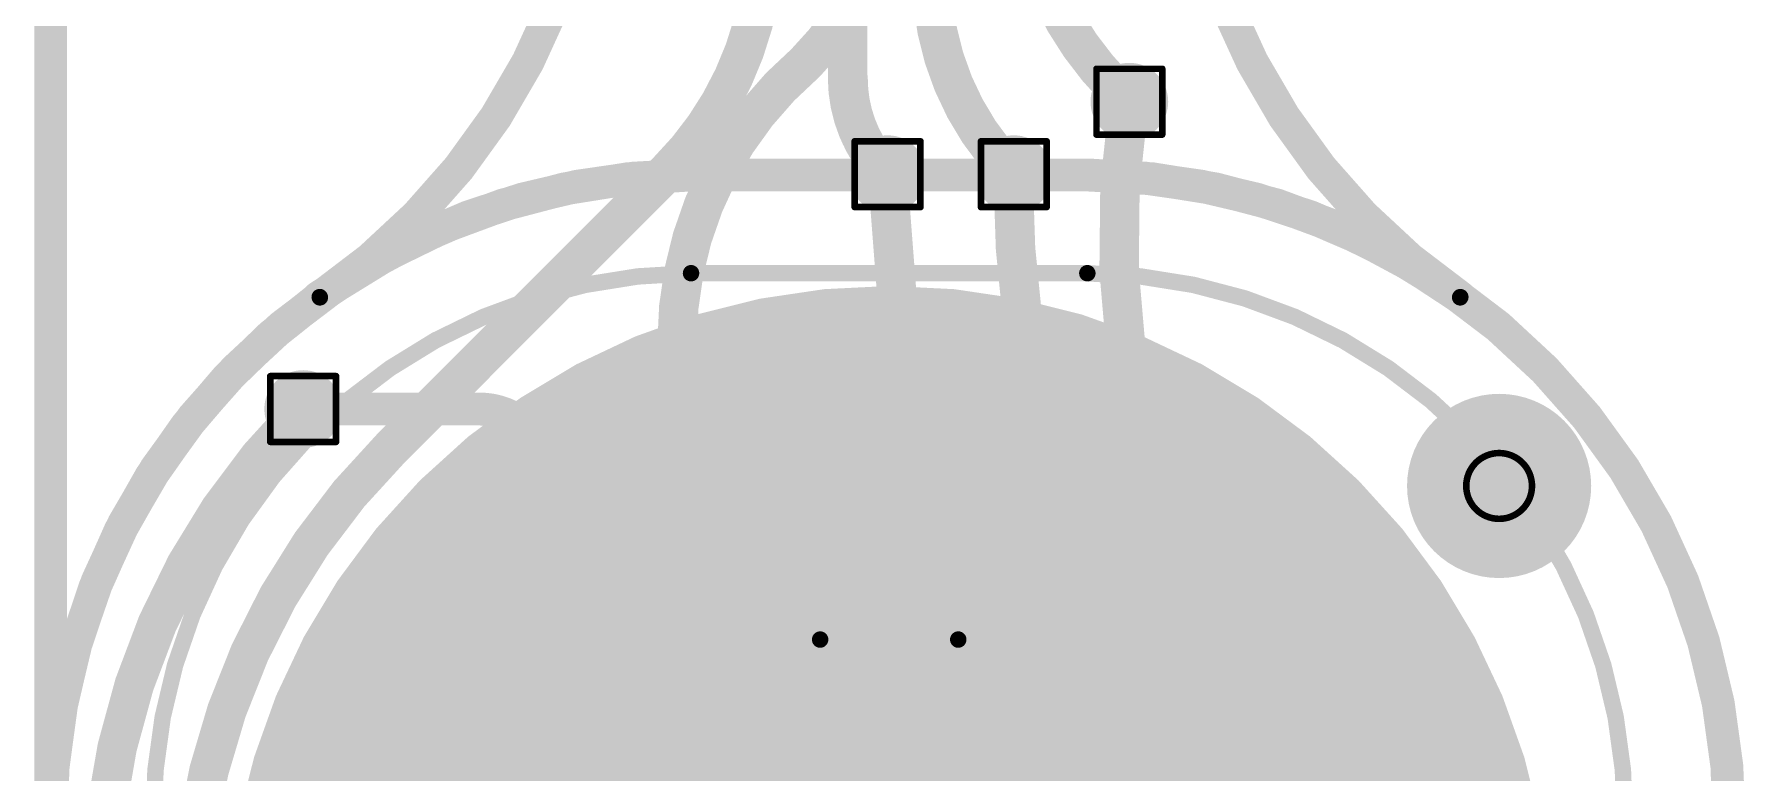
# Model space of a CAD drawing. Header units: inches. Extents: x 3 to 457, y -41 to 239.
# Drawn here: x 11.67 to 24.9, y 24.61 to 30.32 of the extents above; entities that cross this region are included whole.
import ezdxf

# ---------------------------------------------------------------- set-up
doc = ezdxf.new("R2010")
doc.units = ezdxf.units.IN
for name, color, linetype in [('Board Outline', 216, 'Continuous'), ('Bottom Layer', 5, 'Continuous'), ('Bottom Overlay', 54, 'Continuous'), ('Bottom Paste', 16, 'Continuous'), ('Bottom Solder', 6, 'Continuous'), ('Dimension', 6, 'Continuous'), ('Drill Drawing', 1, 'Continuous'), ('Fabrication', 76, 'Continuous'), ('Pad Holes', 156, 'Continuous'), ('Top Layer', 1, 'Continuous'), ('Top Overlay', 2, 'Continuous'), ('Top Paste', 8, 'Continuous'), ('Top Solder', 216, 'Continuous'), ('Via Holes', 16, 'Continuous')]:
    doc.layers.add(name, color=color, linetype=linetype)

# ---------------------------------------------------------------- blocks, each defined once
blk = doc.blocks.new('R___0603_28')
at = {"layer": 'Top Layer'}
for points in [[(-0.3809999999999999, 0.4445), (-0.3809999999999999, -0.4445), (-1.143, -0.4445), (-1.143, 0.4445)], [(1.143, 0.4445), (1.143, -0.4445), (0.3809999999999999, -0.4445), (0.3809999999999999, 0.4445)]]:
    blk.add_hatch(color=1, dxfattribs=at).paths.add_polyline_path(points)
at = {"layer": 'Top Paste'}
for points in [[(-0.3809999999999999, 0.4445), (-0.3809999999999999, -0.4445), (-1.143, -0.4445), (-1.143, 0.4445)], [(1.143, 0.4445), (1.143, -0.4445), (0.3809999999999999, -0.4445), (0.3809999999999999, 0.4445)]]:
    blk.add_hatch(color=8, dxfattribs=at).paths.add_polyline_path(points)
at = {"layer": 'Top Solder'}
for points in [[(-0.2794, 0.5460999999999999), (-0.2794, -0.5460999999999999), (-1.2446, -0.5460999999999999), (-1.2446, 0.5460999999999999)], [(1.2446, 0.5460999999999999), (1.2446, -0.5460999999999999), (0.2794, -0.5460999999999999), (0.2794, 0.5460999999999999)]]:
    blk.add_hatch(color=216, dxfattribs=at).paths.add_polyline_path(points)
at = {"layer": 'Top Overlay', "const_width": 0.127}
for points in [[(-1.2192, 0.5334), (1.2192, 0.5334)], [(-1.2192, 0.5334), (-1.2192, -0.5334)], [(1.2192, 0.5334), (1.2192, -0.5334)], [(-1.2192, -0.5334), (1.2192, -0.5334)]]:
    blk.add_lwpolyline(points, dxfattribs=at)
at = {"layer": 'Top Overlay', "const_width": 0.0635}
for points in [[(-1.25095, 0.5334, 1), (-1.18745, 0.5334, 1)], [(-1.25095, 0.5334, 1), (-1.18745, 0.5334, 1)], [(1.18745, 0.5334, 1), (1.25095, 0.5334, 1)], [(1.18745, 0.5334, 1), (1.25095, 0.5334, 1)], [(-1.25095, -0.5334, 1), (-1.18745, -0.5334, 1)], [(-1.25095, -0.5334, 1), (-1.18745, -0.5334, 1)], [(1.18745, -0.5334, 1), (1.25095, -0.5334, 1)], [(1.18745, -0.5334, 1), (1.25095, -0.5334, 1)]]:
    blk.add_lwpolyline(points, format="xyb", close=True, dxfattribs=at)
blk = doc.blocks.new('SEMG_PAD_B_56')
at = {"layer": 'Bottom Layer'}
h = blk.add_hatch(color=5, dxfattribs=at)
edge = h.paths.add_edge_path()
edge.add_arc((2.794e-05, -9.98718602), 5.00000016, 0, 360)
at = {"layer": 'Bottom Paste'}
h = blk.add_hatch(color=16, dxfattribs=at)
edge = h.paths.add_edge_path()
edge.add_arc((2.794e-05, -9.98718602), 5.00000016, 0, 360)
at = {"layer": 'Bottom Solder'}
h = blk.add_hatch(color=6, dxfattribs=at)
edge = h.paths.add_edge_path()
edge.add_arc((2.794e-05, -9.98718602), 5.10160016, 0, 360)
at = {"layer": 'Bottom Overlay', "const_width": 0.127}
for points in [[(-1.53065988, -15.21263658, -0.4142135623730932), (-5.68320682, -10.9657134)], [(5.683262699999999, -10.9657134, -0.4142135623730934), (1.53071576, -15.21263658)]]:
    blk.add_lwpolyline(points, format="xyb", dxfattribs=at)
blk.add_lwpolyline([(1.53071576, -15.21263658), (-1.53065988, -15.21263658)], dxfattribs=at)
at = {"layer": 'Bottom Overlay', "const_width": 0.0635}
for points in [[(-1.56240988, -15.21263658, 1), (-1.49890988, -15.21263658, 1)], [(-1.56240988, -15.21263658, 1), (-1.49890988, -15.21263658, 1)], [(1.49896576, -15.21263658, 1), (1.56246576, -15.21263658, 1)], [(1.49896576, -15.21263658, 1), (1.56246576, -15.21263658, 1)]]:
    blk.add_lwpolyline(points, format="xyb", close=True, dxfattribs=at)

msp = doc.modelspace()

# ---------------------------------------------------------------- hatches: boundary and pattern name
at = {"layer": 'Bottom Layer'}
h = msp.add_hatch(color=5, dxfattribs=at)
edge = h.paths.add_edge_path()
edge.add_arc((20.133437, 29.79420762), 0.2999994, 0, 360)
h = msp.add_hatch(color=5, dxfattribs=at)
edge = h.paths.add_edge_path()
edge.add_arc((18.2655083, 29.2347777), 0.2999994, 0, 360)
h = msp.add_hatch(color=5, dxfattribs=at)
edge = h.paths.add_edge_path()
edge.add_arc((19.24096228, 29.2347777), 0.2999994, 0, 360)
h = msp.add_hatch(color=5, dxfattribs=at)
edge = h.paths.add_edge_path()
edge.add_arc((13.75155492, 27.42186794), 0.2999994, 0, 360)
at = {"layer": 'Bottom Solder'}
h = msp.add_hatch(color=6, dxfattribs=at)
edge = h.paths.add_edge_path()
edge.add_arc((22.98972796, 26.82788132), 0.1016, 0, 360)
at = {"layer": 'Pad Holes'}
h = msp.add_hatch(color=7, dxfattribs=at)
edge = h.paths.add_edge_path()
edge.add_arc((22.98972796, 26.82788132), 0.499999, 0, 360)
at = {"layer": 'Top Layer'}
h = msp.add_hatch(color=1, dxfattribs=at)
edge = h.paths.add_edge_path()
edge.add_arc((20.133437, 29.79420762), 0.2999994, 0, 360)
h = msp.add_hatch(color=1, dxfattribs=at)
edge = h.paths.add_edge_path()
edge.add_arc((18.2655083, 29.2347777), 0.2999994, 0, 360)
h = msp.add_hatch(color=1, dxfattribs=at)
edge = h.paths.add_edge_path()
edge.add_arc((19.24096228, 29.2347777), 0.2999994, 0, 360)
h = msp.add_hatch(color=1, dxfattribs=at)
edge = h.paths.add_edge_path()
edge.add_arc((13.75155492, 27.42186794), 0.2999994, 0, 360)
at = {"layer": 'Top Solder'}
h = msp.add_hatch(color=216, dxfattribs=at)
edge = h.paths.add_edge_path()
edge.add_arc((22.98972796, 26.82788132), 0.1016, 0, 360)
at = {"layer": 'Via Holes'}
h = msp.add_hatch(color=7, dxfattribs=at)
edge = h.paths.add_edge_path()
edge.add_arc((20.133437, 29.79420762), 0.1499997, 0, 360)
h = msp.add_hatch(color=7, dxfattribs=at)
edge = h.paths.add_edge_path()
edge.add_arc((18.2655083, 29.2347777), 0.1499997, 0, 360)
h = msp.add_hatch(color=7, dxfattribs=at)
edge = h.paths.add_edge_path()
edge.add_arc((19.24096228, 29.2347777), 0.1499997, 0, 360)
h = msp.add_hatch(color=7, dxfattribs=at)
edge = h.paths.add_edge_path()
edge.add_arc((13.75155492, 27.42186794), 0.1499997, 0, 360)

# ---------------------------------------------------------------- linework, layer by layer
at = {"layer": 'Board Outline', "const_width": 0.127}
for points in [[(16.0492948, 32.46091044, -0.2500687460615742), (13.880719, 28.28376106)], [(22.68849158, 28.28374836, -0.2500687460615744), (20.51991578, 32.46089774)], [(11.80151818, 24.17255262, -0.2441754300213252), (13.8792458, 28.28580576)], [(22.68996478, 28.28579306, -0.2441754300213249), (24.7676924, 24.17253992)]]:
    msp.add_lwpolyline(points, format="xyb", dxfattribs=at)
at = {"layer": 'Board Outline', "const_width": 0.0635}
for points in [[(13.8474958, 28.28580576, 1), (13.9109958, 28.28580576, 1)], [(13.848969, 28.28376106, 1), (13.912469, 28.28376106, 1)], [(22.65674158, 28.28374836, 1), (22.72024158, 28.28374836, 1)], [(22.65821478, 28.28579306, 1), (22.72171478, 28.28579306, 1)]]:
    msp.add_lwpolyline(points, format="xyb", close=True, dxfattribs=at)
at = {"layer": 'Bottom Layer', "const_width": 0.3048}
for points in [[(17.95677384, 29.980128), (17.95677384, 60.09352217999999)], [(20.03914458, 29.88850004), (20.133437, 29.79420762)], [(14.43260512, 27.12245782), (16.56957062, 29.25942332)]]:
    msp.add_lwpolyline(points, dxfattribs=at)
for points in [[(20.03914458, 29.88850004, -0.198912367379658), (19.29519636, 31.68455182)], [(17.31351884, 31.0554751, -0.198912367379658), (16.56957062, 29.25942332)], [(19.24096228, 29.2347777, -0.198912367379658), (18.60677508, 30.76584144)], [(19.24096228, 29.2347777, -0.198912367379658), (18.61071462, 30.75632914)], [(18.2655083, 29.2347777, -0.198912367379658), (17.95677384, 29.980128)], [(18.2655083, 29.2347777, -0.198912367379658), (17.9607083, 29.97063094)], [(12.22803498, 24.31292826, -0.16654737927906), (13.75155492, 27.42186794)], [(12.86913352, 23.19424622, -0.2063182468642115), (14.43260512, 27.12245782)]]:
    msp.add_lwpolyline(points, format="xyb", dxfattribs=at)
at = {"layer": 'Bottom Layer', "const_width": 0.1524}
for points in [[(17.88057384, 29.980128, 1), (18.03297384, 29.980128, 1)], [(17.88057384, 29.980128, 1), (18.03297384, 29.980128, 1)], [(17.8845083, 29.97063094, 1), (18.0369083, 29.97063094, 1)], [(19.96294458, 29.88850004, 1), (20.11534458, 29.88850004, 1)], [(19.96294458, 29.88850004, 1), (20.11534458, 29.88850004, 1)], [(20.057237, 29.79420762, 1), (20.209637, 29.79420762, 1)], [(16.49337062, 29.25942332, 1), (16.64577062, 29.25942332, 1)], [(16.49337062, 29.25942332, 1), (16.64577062, 29.25942332, 1)], [(18.1893083, 29.2347777, 1), (18.3417083, 29.2347777, 1)], [(18.1893083, 29.2347777, 1), (18.3417083, 29.2347777, 1)], [(19.16476228, 29.2347777, 1), (19.31716228, 29.2347777, 1)], [(19.16476228, 29.2347777, 1), (19.31716228, 29.2347777, 1)], [(13.67535492, 27.42186794, 1), (13.82775492, 27.42186794, 1)], [(14.35640512, 27.12245782, 1), (14.50880512, 27.12245782, 1)], [(14.35640512, 27.12245782, 1), (14.50880512, 27.12245782, 1)]]:
    msp.add_lwpolyline(points, format="xyb", close=True, dxfattribs=at)
at = {"layer": 'Dimension', "const_width": 0.254}
msp.add_lwpolyline([(11.80135816, 2.63439656), (11.80135816, 192.4558)], dxfattribs=at)
at = {"layer": 'Drill Drawing', "const_width": 0.0508}
for points in [[(19.879437, 30.04820762), (20.387437, 30.04820762)], [(19.879437, 29.54020762), (19.879437, 30.04820762)], [(20.387437, 29.54020762), (20.387437, 30.04820762)], [(18.0115083, 29.4887777), (18.5195083, 29.4887777)], [(18.0115083, 28.9807777), (18.0115083, 29.4887777)], [(18.5195083, 28.9807777), (18.5195083, 29.4887777)], [(18.98696228, 29.4887777), (19.49496228, 29.4887777)], [(18.98696228, 28.9807777), (18.98696228, 29.4887777)], [(19.49496228, 28.9807777), (19.49496228, 29.4887777)], [(19.879437, 29.54020762), (20.387437, 29.54020762)], [(18.0115083, 28.9807777), (18.5195083, 28.9807777)], [(18.98696228, 28.9807777), (19.49496228, 28.9807777)], [(13.49755492, 27.67586794), (14.00555492, 27.67586794)], [(13.49755492, 27.16786794), (13.49755492, 27.67586794)], [(14.00555492, 27.16786794), (14.00555492, 27.67586794)], [(13.49755492, 27.16786794), (14.00555492, 27.16786794)]]:
    msp.add_lwpolyline(points, dxfattribs=at)
at = {"layer": 'Drill Drawing'}
for points, const_width in [([(19.866737, 30.04820762, 1), (19.892137, 30.04820762, 1)], 0.0254), ([(19.866737, 30.04820762, 1), (19.892137, 30.04820762, 1)], 0.0254), ([(20.374737, 30.04820762, 1), (20.400137, 30.04820762, 1)], 0.0254), ([(20.374737, 30.04820762, 1), (20.400137, 30.04820762, 1)], 0.0254), ([(17.9988083, 29.4887777, 1), (18.0242083, 29.4887777, 1)], 0.0254), ([(17.9988083, 29.4887777, 1), (18.0242083, 29.4887777, 1)], 0.0254), ([(18.5068083, 29.4887777, 1), (18.5322083, 29.4887777, 1)], 0.0254), ([(18.5068083, 29.4887777, 1), (18.5322083, 29.4887777, 1)], 0.0254), ([(18.97426228, 29.4887777, 1), (18.99966228, 29.4887777, 1)], 0.0254), ([(18.97426228, 29.4887777, 1), (18.99966228, 29.4887777, 1)], 0.0254), ([(19.48226228, 29.4887777, 1), (19.50766228, 29.4887777, 1)], 0.0254), ([(19.48226228, 29.4887777, 1), (19.50766228, 29.4887777, 1)], 0.0254), ([(19.866737, 29.54020762, 1), (19.892137, 29.54020762, 1)], 0.0254), ([(19.866737, 29.54020762, 1), (19.892137, 29.54020762, 1)], 0.0254), ([(20.374737, 29.54020762, 1), (20.400137, 29.54020762, 1)], 0.0254), ([(20.374737, 29.54020762, 1), (20.400137, 29.54020762, 1)], 0.0254), ([(17.9988083, 28.9807777, 1), (18.0242083, 28.9807777, 1)], 0.0254), ([(17.9988083, 28.9807777, 1), (18.0242083, 28.9807777, 1)], 0.0254), ([(18.5068083, 28.9807777, 1), (18.5322083, 28.9807777, 1)], 0.0254), ([(18.5068083, 28.9807777, 1), (18.5322083, 28.9807777, 1)], 0.0254), ([(18.97426228, 28.9807777, 1), (18.99966228, 28.9807777, 1)], 0.0254), ([(18.97426228, 28.9807777, 1), (18.99966228, 28.9807777, 1)], 0.0254), ([(19.48226228, 28.9807777, 1), (19.50766228, 28.9807777, 1)], 0.0254), ([(19.48226228, 28.9807777, 1), (19.50766228, 28.9807777, 1)], 0.0254), ([(13.48485492, 27.67586794, 1), (13.51025492, 27.67586794, 1)], 0.0254), ([(13.48485492, 27.67586794, 1), (13.51025492, 27.67586794, 1)], 0.0254), ([(13.99285492, 27.67586794, 1), (14.01825492, 27.67586794, 1)], 0.0254), ([(13.99285492, 27.67586794, 1), (14.01825492, 27.67586794, 1)], 0.0254), ([(13.48485492, 27.16786794, 1), (13.51025492, 27.16786794, 1)], 0.0254), ([(13.48485492, 27.16786794, 1), (13.51025492, 27.16786794, 1)], 0.0254), ([(13.99285492, 27.16786794, 1), (14.01825492, 27.16786794, 1)], 0.0254), ([(13.99285492, 27.16786794, 1), (14.01825492, 27.16786794, 1)], 0.0254), ([(23.24372796, 26.82788132, 1), (22.73572796, 26.82788132, 1)], 0.0508), ([(22.72302796, 26.82788132, 1), (22.74842796, 26.82788132, 1)], 0.0254), ([(23.23102796, 26.82788132, 1), (23.25642796, 26.82788132, 1)], 0.0254)]:
    msp.add_lwpolyline(points, format="xyb", close=True, dxfattribs=dict(at, const_width=const_width))
at = {"layer": 'Fabrication', "const_width": 0.254}
for points in [[(16.0492948, 32.46091044, -0.2500687460615742), (13.880719, 28.28376106)], [(22.68849158, 28.28374836, -0.2500687460615744), (20.51991578, 32.46089774)], [(11.8013226, 24.17248404, -0.414213562373093), (16.74483062, 29.22834642)], [(13.87185694, 28.28374836, -0.1546127337349249), (16.74046944, 29.22811528)], [(19.81987908, 29.22811528, -0.1546127337349248), (22.68849158, 28.28374836)], [(19.82418438, 29.22834642, -0.414213562373093), (24.7676924, 24.17248404)], [(11.80151818, 24.17255262, -0.2441754300213252), (13.8792458, 28.28580576)]]:
    msp.add_lwpolyline(points, format="xyb", dxfattribs=at)
for points in [[(16.74046944, 29.22811528), (19.8198232, 29.22811528)], [(16.74483062, 29.22834642), (19.82418438, 29.22834642)]]:
    msp.add_lwpolyline(points, dxfattribs=at)
at = {"layer": 'Fabrication'}
for points, const_width in [([(16.67696944, 29.22811528, 1), (16.80396944, 29.22811528, 1)], 0.127), ([(16.67696944, 29.22811528, 1), (16.80396944, 29.22811528, 1)], 0.127), ([(16.68133062, 29.22834642, 1), (16.80833062, 29.22834642, 1)], 0.127), ([(16.68133062, 29.22834642, 1), (16.80833062, 29.22834642, 1)], 0.127), ([(19.7563232, 29.22811528, 1), (19.8833232, 29.22811528, 1)], 0.127), ([(19.75637908, 29.22811528, 1), (19.88337908, 29.22811528, 1)], 0.127), ([(19.76068438, 29.22834642, 1), (19.88768438, 29.22834642, 1)], 0.127), ([(19.76068438, 29.22834642, 1), (19.88768438, 29.22834642, 1)], 0.127), ([(23.27827958, 23.2447084, 1), (13.27827926, 23.2447084, 1)], 0.254), ([(13.80835694, 28.28374836, 1), (13.93535694, 28.28374836, 1)], 0.127), ([(13.8157458, 28.28580576, 1), (13.9427458, 28.28580576, 1)], 0.127), ([(13.817219, 28.28376106, 1), (13.944219, 28.28376106, 1)], 0.127), ([(22.62499158, 28.28374836, 1), (22.75199158, 28.28374836, 1)], 0.127), ([(22.62499158, 28.28374836, 1), (22.75199158, 28.28374836, 1)], 0.127), ([(23.57395844, 26.82788132, 1), (22.40549748, 26.82788132, 1)], 0.254), ([(22.34199748, 26.82788132, 1), (22.46899748, 26.82788132, 1)], 0.127), ([(23.51045844, 26.82788132, 1), (23.63745844, 26.82788132, 1)], 0.127)]:
    msp.add_lwpolyline(points, format="xyb", close=True, dxfattribs=dict(at, const_width=const_width))
at = {"layer": 'Top Layer'}
for points, const_width in [([(18.27657254, 31.64955824, -0.1989061722118233), (17.63250728, 30.09459817999999)], 0.3048), ([(16.64002006, 27.9372822, -0.2189924471011566), (17.63247172, 30.09456008)], 0.3048), ([(20.94586362, 25.37783342, -0.170217538407108), (20.1303382, 29.79468768)], 0.3048), ([(19.40286442, 27.53894416, -0.049426107482027), (19.23561304, 29.22674876)], 0.3048), ([(19.2112392, 25.57521428, -0.1226859817059774), (18.3474741, 28.17192232)], 0.3048), ([(20.06366828, 25.65056338, -0.0671718290911977), (19.40287204, 27.5389467)], 0.3048), ([(15.11437668, 27.42186794, -0.4142135623730951), (15.637637, 26.89860762)], 0.254), ([(17.28534262, 25.18480866, -0.4142135623730951), (16.6400226, 25.83012867999999)], 0.3048), ([(20.95508636, 25.36176792, -0.0006822685684778), (20.94586362, 25.37783342)], 0.3048), ([(18.30855876, 24.95979514, -0.198912367379658), (18.2655083, 25.0637294)], 0.3048)]:
    msp.add_lwpolyline(points, format="xyb", dxfattribs=dict(at, const_width=const_width))
for points, const_width in [([(17.55627172, 30.09456008, 1), (17.70867172, 30.09456008, 1)], 0.1524), ([(17.55630728, 30.09459817999999, 1), (17.70870728, 30.09459817999999, 1)], 0.1524), ([(20.0541382, 29.79468768, 1), (20.2065382, 29.79468768, 1)], 0.1524), ([(18.1893083, 29.2347777, 1), (18.3417083, 29.2347777, 1)], 0.1524), ([(19.15941304, 29.22675638, 1), (19.31181304, 29.22675638, 1)], 0.1524), ([(19.15941304, 29.22674876, 1), (19.31181304, 29.22674876, 1)], 0.1524), ([(19.15941304, 29.22674876, 1), (19.31181304, 29.22674876, 1)], 0.1524), ([(19.16476228, 29.2347777, 1), (19.31716228, 29.2347777, 1)], 0.1524), ([(19.16476228, 29.2347777, 1), (19.31716228, 29.2347777, 1)], 0.1524), ([(18.2712741, 28.17192232, 1), (18.4236741, 28.17192232, 1)], 0.1524), ([(18.27127918, 28.17192994, 1), (18.42367918, 28.17192994, 1)], 0.1524), ([(16.56382006, 27.9372822, 1), (16.71622006, 27.9372822, 1)], 0.1524), ([(16.5638226, 27.9372822, 1), (16.7162226, 27.9372822, 1)], 0.1524), ([(19.32666442, 27.53894416, 1), (19.47906442, 27.53894416, 1)], 0.1524), ([(19.32666442, 27.53894416, 1), (19.47906442, 27.53894416, 1)], 0.1524), ([(19.32667204, 27.5389467, 1), (19.47907204, 27.5389467, 1)], 0.1524), ([(19.32667204, 27.5389467, 1), (19.47907204, 27.5389467, 1)], 0.1524), ([(13.68805492, 27.42186794, 1), (13.81505492, 27.42186794, 1)], 0.127), ([(15.05087668, 27.42186794, 1), (15.17787668, 27.42186794, 1)], 0.127), ([(15.05087668, 27.42186794, 1), (15.17787668, 27.42186794, 1)], 0.127), ([(15.574137, 26.89860762, 1), (15.701137, 26.89860762, 1)], 0.127), ([(15.574137, 26.89860762, 1), (15.701137, 26.89860762, 1)], 0.127), ([(16.5638226, 25.83012867999999, 1), (16.7162226, 25.83012867999999, 1)], 0.1524), ([(16.5638226, 25.83012867999999, 1), (16.7162226, 25.83012867999999, 1)], 0.1524), ([(19.98746574, 25.65056591999999, 1), (20.13986574, 25.65056591999999, 1)], 0.1524), ([(19.98746828, 25.65056338, 1), (20.13986828, 25.65056338, 1)], 0.1524), ([(19.13503666, 25.57521174, 1), (19.28743666, 25.57521174, 1)], 0.1524), ([(19.1350392, 25.57521428, 1), (19.2874392, 25.57521428, 1)], 0.1524), ([(19.1380745, 25.57043146, 1), (19.2904745, 25.57043146, 1)], 0.1524), ([(19.1380745, 25.57043146, 1), (19.2904745, 25.57043146, 1)], 0.1524), ([(20.0047479, 25.61681186, 1), (20.1571479, 25.61681186, 1)], 0.1524), ([(20.0047479, 25.61681186, 1), (20.1571479, 25.61681186, 1)], 0.1524), ([(20.86966362, 25.37783342, 1), (21.02206362, 25.37783342, 1)], 0.1524), ([(20.86966362, 25.37783342, 1), (21.02206362, 25.37783342, 1)], 0.1524), ([(20.87888382, 25.36176792, 1), (21.03128382, 25.36176792, 1)], 0.1524), ([(20.87888636, 25.36176792, 1), (21.03128636, 25.36176792, 1)], 0.1524), ([(17.20914262, 25.18480866, 1), (17.36154262, 25.18480866, 1)], 0.1524), ([(17.20914262, 25.18480866, 1), (17.36154262, 25.18480866, 1)], 0.1524), ([(18.1893083, 25.18480866, 1), (18.3417083, 25.18480866, 1)], 0.1524), ([(18.1893083, 25.0637294, 1), (18.3417083, 25.0637294, 1)], 0.1524), ([(18.23235876, 24.95979514, 1), (18.38475876, 24.95979514, 1)], 0.1524), ([(21.2242781, 24.89759054, 1), (21.3766781, 24.89759054, 1)], 0.1524), ([(21.2242781, 24.89759054, 1), (21.3766781, 24.89759054, 1)], 0.1524)]:
    msp.add_lwpolyline(points, format="xyb", close=True, dxfattribs=dict(at, const_width=const_width))
for points, const_width in [([(18.2655083, 29.2347777), (18.34747918, 28.17192994)], 0.3048), ([(19.23561304, 29.22674876), (19.24096228, 29.2347777)], 0.3048), ([(19.23561304, 29.22675638), (19.24096228, 29.2347777)], 0.3048), ([(16.6400226, 25.83012867999999), (16.6400226, 27.9372822)], 0.3048), ([(19.40286442, 27.53894416), (19.40287204, 27.5389467)], 0.3048), ([(13.75155492, 27.42186794), (15.11437668, 27.42186794)], 0.254), ([(15.637637, 24.13000762), (15.637637, 26.89860762)], 0.254), ([(20.06366574, 25.65056591999999), (20.0809479, 25.61681186)], 0.3048), ([(19.21123666, 25.57521174), (19.2142745, 25.57043146)], 0.3048), ([(19.2142745, 25.57043146), (20.84008024, 22.77812564)], 0.3048), ([(20.0809479, 25.61681186), (20.94117732, 23.94635292)], 0.3048), ([(20.95508382, 25.36176792), (21.3004781, 24.89759054)], 0.3048), ([(17.28534262, 25.18480866), (18.2655083, 25.18480866)], 0.3048), ([(21.3004781, 24.89759054), (23.283037, 22.91503164)], 0.3048)]:
    msp.add_lwpolyline(points, dxfattribs=dict(at, const_width=const_width))

# ---------------------------------------------------------------- block references
for name, p, rotation in [('SEMG_PAD_B_56', (18.27830736, 13.25752238), 180), ('R___0603_28', (18.27830736, 24.42280866), 90)]:
    msp.add_blockref(name, p, dxfattribs=dict(rotation=rotation))

doc.saveas('drawing.dxf')
